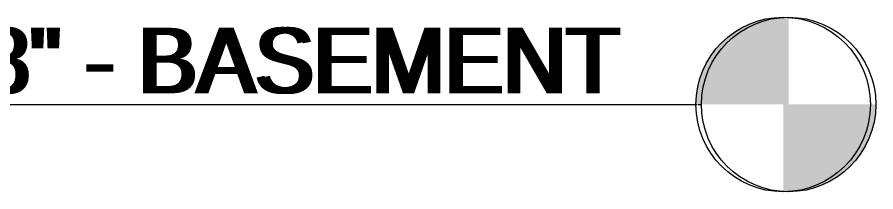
# Model space of a CAD drawing. Header units: inches. Extents: x 1701 to 6939, y -276 to 585.
# Drawn here: x 6821 to 6939.1, y -164 to -140 of the extents above; entities that cross this region are included whole.
import ezdxf

# ---------------------------------------------------------------- set-up
doc = ezdxf.new("R2010")
doc.units = ezdxf.units.IN
doc.header["$MEASUREMENT"] = 0
doc.linetypes.add('Grid Line 1_2_', pattern=[0.875, 0.5, -0.125, 0.125, -0.125])
for name, color, linetype, lineweight in [('0-3', 165, 'Continuous', 5), ('0-4', 10, 'Continuous', 5), ('A-FLOR-LEVL', 51, 'Continuous', 9), ('A-FLOR-LEVL-1', 51, 'Grid Line 1_2_', 9), ('A-FLOR-LEVL-2', 147, 'Continuous', 9)]:
    doc.layers.add(name, color=color, linetype=linetype, lineweight=lineweight)
doc.styles.add('Century Gothic', font='ufonts.com_century-gothic.ttf', dxfattribs={"height": 9})

# ---------------------------------------------------------------- blocks, each defined once
blk = doc.blocks.new('Level - Level Head - Circle-V107-SECTION _ CENTER LOOKING EAST')
at = {"layer": 'A-FLOR-LEVL'}
h = blk.add_hatch(color=256, dxfattribs=at)
edge = h.paths.add_edge_path(flags=0)
edge.add_line((-1818.2, 0), (-1830.2, 0))
edge.add_arc((-1818.2, 0), 12, 90, 180, ccw=False)
edge.add_line((-1818.2, 12), (-1818.2, 0))
h = blk.add_hatch(color=256, dxfattribs=at)
edge = h.paths.add_edge_path(flags=0)
edge.add_line((-1818.2, -12), (-1818.2, 0))
edge.add_line((-1818.2, 0), (-1806.2, 0))
edge.add_arc((-1818.2, 0), 12, 270, 360, ccw=False)
at = {"layer": 'A-FLOR-LEVL-2'}
blk.add_circle((-1818.2, 0), 12, dxfattribs=at)
blk = doc.blocks.new('CTR - 1st Phase - Common Walls_rvt-2-SECTION _ CENTER LOOKING EAST')
at = {"layer": 'A-FLOR-LEVL-1'}
blk.add_line((-4168.71, -152), (-1830.2, -152), dxfattribs=at)
at = {"layer": '0-3'}
blk.add_blockref('Level - Level Head - Circle-V107-SECTION _ CENTER LOOKING EAST', (0, -152), dxfattribs=at)
at = {"layer": 'A-FLOR-LEVL', "insert": (-1959.32, -141.45), "char_height": 9, "width": 142.713, "attachment_point": 1, "style": 'Century Gothic'}
blk.add_mtext('-12\' - 8" - BASEMENT', dxfattribs=at)
blk = doc.blocks.new('CTR - 1st Phase -Stairs _ Elevators_rvt-2-SECTION _ CENTER LOOKING EAST')
at = {"layer": 'A-FLOR-LEVL-1'}
blk.add_line((-4168.71, -152), (-1830.2, -152), dxfattribs=at)
at = {"layer": '0-3'}
blk.add_blockref('Level - Level Head - Circle-V107-SECTION _ CENTER LOOKING EAST', (0, -152), dxfattribs=at)
at = {"layer": 'A-FLOR-LEVL', "insert": (-1959.32, -141.45), "char_height": 9, "width": 142.713, "attachment_point": 1, "style": 'Century Gothic'}
blk.add_mtext('-12\' - 8" - BASEMENT', dxfattribs=at)
blk = doc.blocks.new('Level - Level Head - Circle-50818-SECTION _ CENTER LOOKING EAST')
at = {"layer": 'A-FLOR-LEVL'}
h = blk.add_hatch(color=256, dxfattribs=at)
edge = h.paths.add_edge_path(flags=0)
edge.add_line((-1818.95, 0), (-1830.95, 0))
edge.add_arc((-1818.95, 0), 12, 90, 180, ccw=False)
edge.add_line((-1818.95, 12), (-1818.95, 0))
h = blk.add_hatch(color=256, dxfattribs=at)
edge = h.paths.add_edge_path(flags=0)
edge.add_line((-1818.95, -12), (-1818.95, 0))
edge.add_line((-1818.95, 0), (-1806.95, 0))
edge.add_arc((-1818.95, 0), 12, 270, 360, ccw=False)
blk.add_circle((-1818.95, 0), 12, dxfattribs=at)

msp = doc.modelspace()

# ---------------------------------------------------------------- linework, layer by layer
at = {"layer": 'A-FLOR-LEVL-1'}
msp.add_line((4577.36, -152), (6914.38, -152), dxfattribs=at)

# ---------------------------------------------------------------- block references
at = {"layer": '0-4'}
for name in ['CTR - 1st Phase - Common Walls_rvt-2-SECTION _ CENTER LOOKING EAST', 'CTR - 1st Phase -Stairs _ Elevators_rvt-2-SECTION _ CENTER LOOKING EAST']:
    msp.add_blockref(name, (8745.33, 0), dxfattribs=at)
at = {"layer": 'A-FLOR-LEVL'}
msp.add_blockref('Level - Level Head - Circle-50818-SECTION _ CENTER LOOKING EAST', (8745.33, -152), dxfattribs=at)

# ---------------------------------------------------------------- texts
at = {"layer": 'A-FLOR-LEVL', "insert": (6785.26, -141.45), "char_height": 9, "width": 142.713, "attachment_point": 1, "style": 'Century Gothic'}
msp.add_mtext('-12\' - 8" - BASEMENT', dxfattribs=at)

doc.saveas('drawing.dxf')
